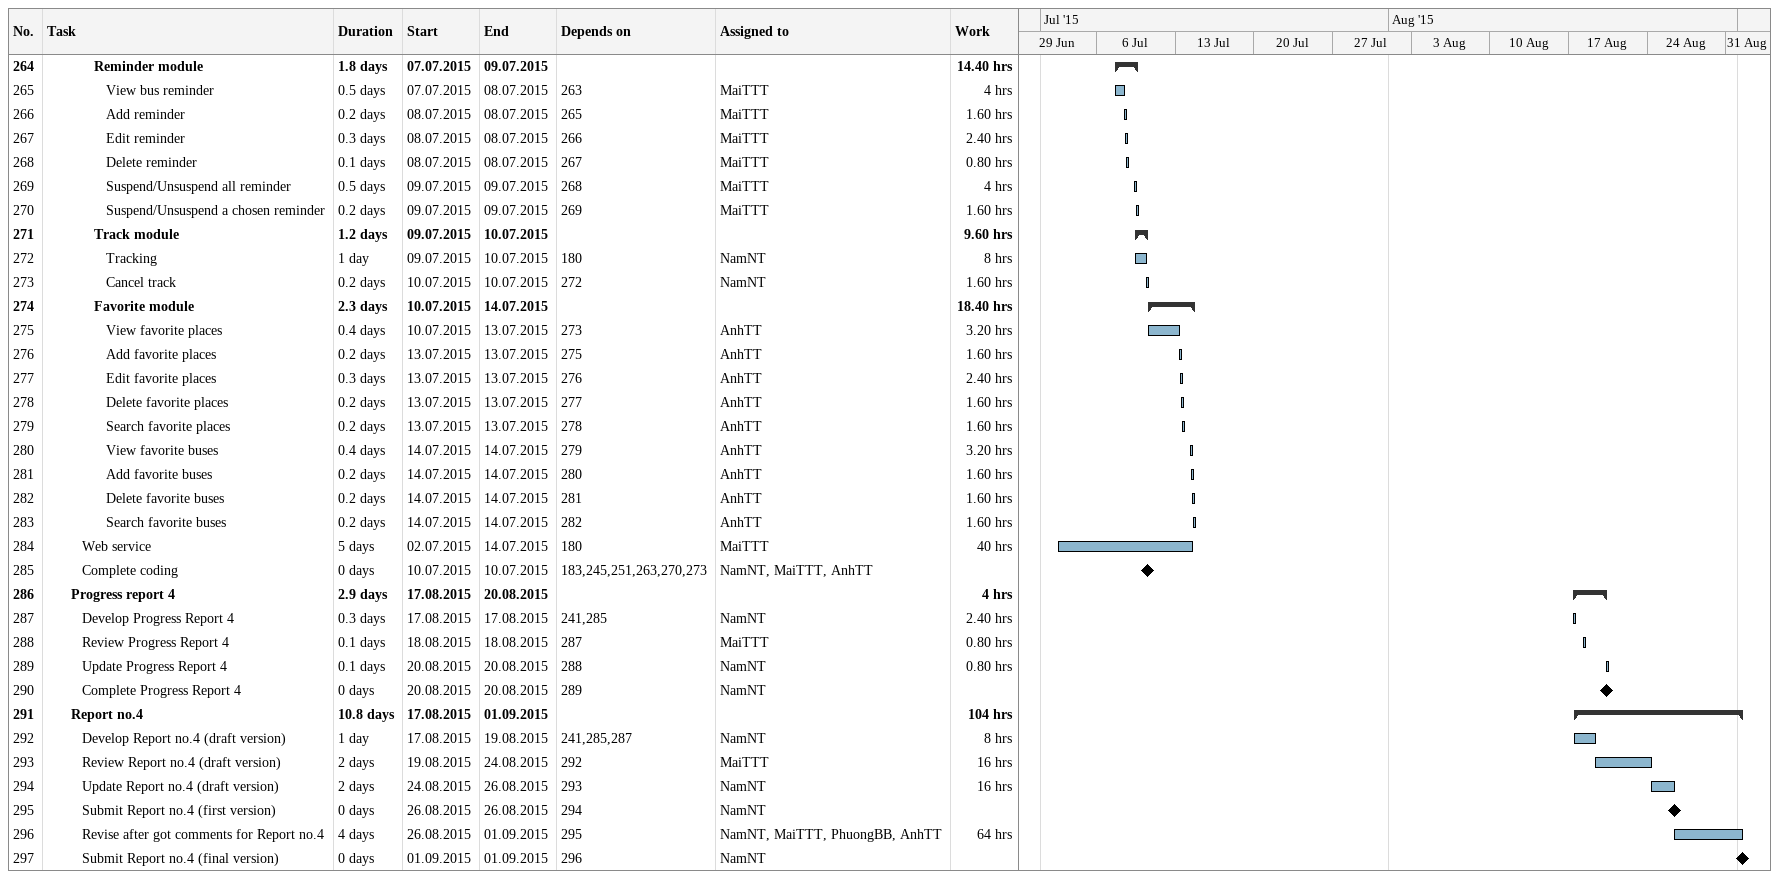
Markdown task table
| ID | Level | Task | Duration | Start | Finish | Predecessors | Resources | Work (h) |
|---|---|---|---|---|---|---|---|---|
| 264 | 5 | **Reminder module** | 1.8d | 2015-07-07 | 2015-07-09 |  |  | 14.40 |
| 265 | 6 | View bus reminder | 0.5d | 2015-07-07 | 2015-07-08 | 263 | MaiTTT | 4 |
| 266 | 6 | Add reminder | 0.2d | 2015-07-08 | 2015-07-08 | 265 | MaiTTT | 1.60 |
| 267 | 6 | Edit reminder | 0.3d | 2015-07-08 | 2015-07-08 | 266 | MaiTTT | 2.40 |
| 268 | 6 | Delete reminder | 0.1d | 2015-07-08 | 2015-07-08 | 267 | MaiTTT | 0.80 |
| 269 | 6 | Suspend/Unsuspend all reminder | 0.5d | 2015-07-09 | 2015-07-09 | 268 | MaiTTT | 4 |
| 270 | 6 | Suspend/Unsuspend a chosen reminder | 0.2d | 2015-07-09 | 2015-07-09 | 269 | MaiTTT | 1.60 |
| 271 | 5 | **Track module** | 1.2d | 2015-07-09 | 2015-07-10 |  |  | 9.60 |
| 272 | 6 | Tracking | 1d | 2015-07-09 | 2015-07-10 | 180 | NamNT | 8 |
| 273 | 6 | Cancel track | 0.2d | 2015-07-10 | 2015-07-10 | 272 | NamNT | 1.60 |
| 274 | 5 | **Favorite module** | 2.3d | 2015-07-10 | 2015-07-14 |  |  | 18.40 |
| 275 | 6 | View favorite places | 0.4d | 2015-07-10 | 2015-07-13 | 273 | AnhTT | 3.20 |
| 276 | 6 | Add favorite places | 0.2d | 2015-07-13 | 2015-07-13 | 275 | AnhTT | 1.60 |
| 277 | 6 | Edit favorite places | 0.3d | 2015-07-13 | 2015-07-13 | 276 | AnhTT | 2.40 |
| 278 | 6 | Delete favorite places | 0.2d | 2015-07-13 | 2015-07-13 | 277 | AnhTT | 1.60 |
| 279 | 6 | Search favorite places | 0.2d | 2015-07-13 | 2015-07-13 | 278 | AnhTT | 1.60 |
| 280 | 6 | View favorite buses | 0.4d | 2015-07-14 | 2015-07-14 | 279 | AnhTT | 3.20 |
| 281 | 6 | Add favorite buses | 0.2d | 2015-07-14 | 2015-07-14 | 280 | AnhTT | 1.60 |
| 282 | 6 | Delete favorite buses | 0.2d | 2015-07-14 | 2015-07-14 | 281 | AnhTT | 1.60 |
| 283 | 6 | Search favorite buses | 0.2d | 2015-07-14 | 2015-07-14 | 282 | AnhTT | 1.60 |
| 284 | 4 | Web service | 5d | 2015-07-02 | 2015-07-14 | 180 | MaiTTT | 40 |
| 285 | 4 | Complete coding | 0d | 2015-07-10 | 2015-07-10 | 183, 245, 251, 263, 270, 273 | NamNT, MaiTTT, AnhTT |  |
| 286 | 3 | **Progress report 4** | 2.9d | 2015-08-17 | 2015-08-20 |  |  | 4 |
| 287 | 4 | Develop Progress Report 4 | 0.3d | 2015-08-17 | 2015-08-17 | 241, 285 | NamNT | 2.40 |
| 288 | 4 | Review Progress Report 4 | 0.1d | 2015-08-18 | 2015-08-18 | 287 | MaiTTT | 0.80 |
| 289 | 4 | Update Progress Report 4 | 0.1d | 2015-08-20 | 2015-08-20 | 288 | NamNT | 0.80 |
| 290 | 4 | Complete Progress Report 4 | 0d | 2015-08-20 | 2015-08-20 | 289 | NamNT |  |
| 291 | 3 | **Report no.4** | 10.8d | 2015-08-17 | 2015-09-01 |  |  | 104 |
| 292 | 4 | Develop Report no.4 (draft version) | 1d | 2015-08-17 | 2015-08-19 | 241, 285, 287 | NamNT | 8 |
| 293 | 4 | Review Report no.4 (draft version) | 2d | 2015-08-19 | 2015-08-24 | 292 | MaiTTT | 16 |
| 294 | 4 | Update Report no.4 (draft version) | 2d | 2015-08-24 | 2015-08-26 | 293 | NamNT | 16 |
| 295 | 4 | Submit Report no.4 (first version) | 0d | 2015-08-26 | 2015-08-26 | 294 | NamNT |  |
| 296 | 4 | Revise after got comments for Report no.4 | 4d | 2015-08-26 | 2015-09-01 | 295 | NamNT, MaiTTT, PhuongBB, AnhTT | 64 |
| 297 | 4 | Submit Report no.4 (final version) | 0d | 2015-09-01 | 2015-09-01 | 296 | NamNT |  |
